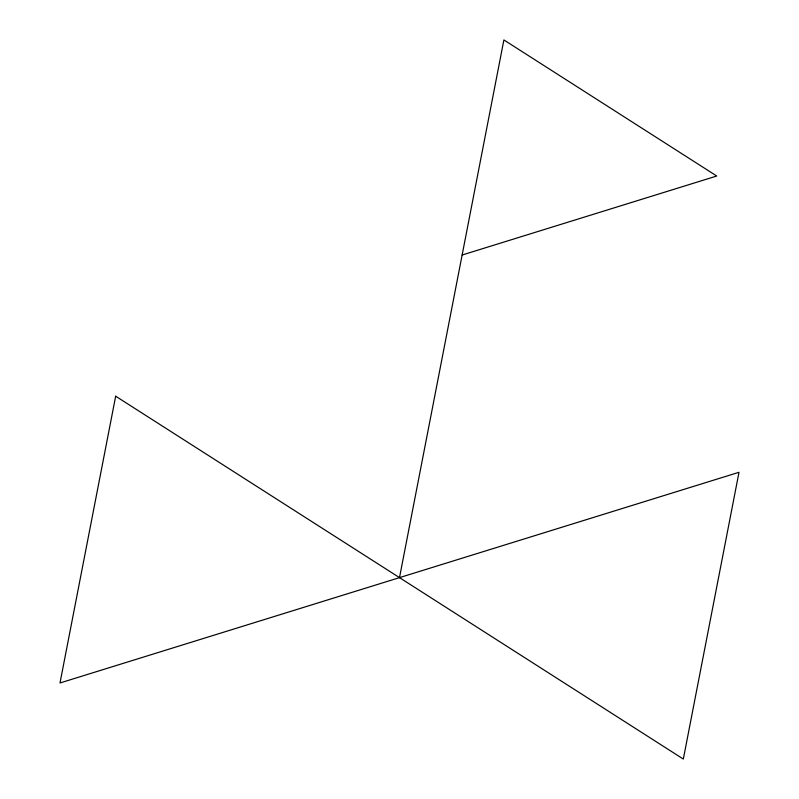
<?xml version="1.0" encoding="UTF-8"?>
<svg xmlns="http://www.w3.org/2000/svg" width="799" height="799" viewBox="0 0 799 799"><rect width="100%" height="100%" fill="white"/><g stroke="black" fill="none" stroke-linecap="round" stroke-linejoin="round"><path stroke-width="1.2" d="M399.5 577.627L503.889 39.95L716.753 176.02L462.132 255.021M115.675 396.204L59.995 682.975L739.005 472.289L683.325 759.05L115.675 396.204"/></g></svg>
